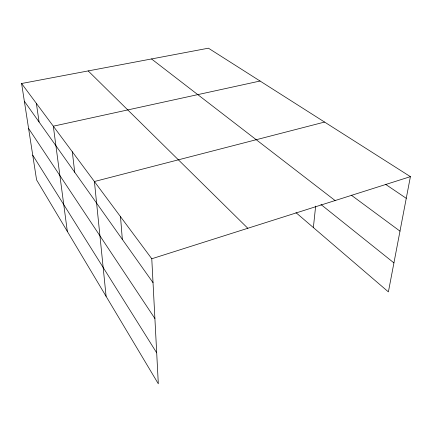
<?xml version="1.0" encoding="UTF-8"?>
<svg xmlns="http://www.w3.org/2000/svg" width="432" height="432" viewBox="0 0 432 432"><rect width="100%" height="100%" fill="white"/><g stroke="black" fill="none" stroke-linecap="round" stroke-linejoin="round"><path stroke-width="0.65" d="M313.367 227.561L315.652 206.086M21.6 83.506L151.778 258.763L158.317 383.81L36.585 179.912L21.6 83.506L208.418 48.19L410.4 176.65L388.39 291.886L295.963 212.641M151.778 258.763L410.4 176.65M324.572 122.062L94.408 181.521L106.105 296.357M260.048 81.027L53.309 126.193L67.327 231.401M385.695 184.41L406.264 198.32M351.302 195.172L399.994 231.136M151.519 58.946L335.113 200.556M320.933 204.482L393.93 262.888M88.193 70.918L247.817 228.269M24.354 101.239L153.031 282.679M28.582 128.439L154.904 318.546M32.735 155.158L156.697 352.841M36.374 103.394L39.074 121.997M72.29 151.745L74.736 172.276M120.506 216.664L122.332 239.393"/></g></svg>
